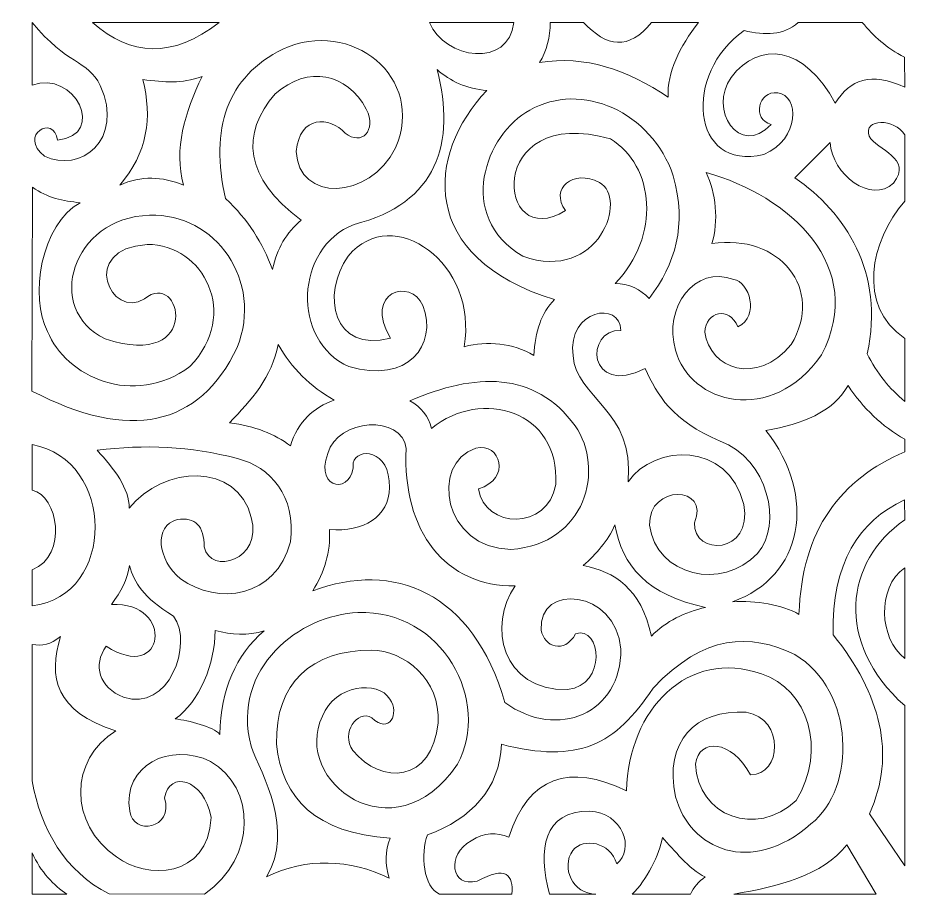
# Model space of a CAD drawing. Header units: centimetres. Extents: x -59 to 58, y -28 to 28.
# Drawn here: x -58.5 to -0.7, y -28.2 to 28.5 of the extents above; entities that cross this region are included whole.
import ezdxf

# ---------------------------------------------------------------- set-up
doc = ezdxf.new("R2010")
doc.units = ezdxf.units.CM
doc.header["$MEASUREMENT"] = 0
doc.layers.add('layer 1', color=7, linetype='Continuous')

msp = doc.modelspace()

# ---------------------------------------------------------------- linework, layer by layer
at = {"layer": 'layer 1', "color": 114, "lineweight": 9}
for points, knots in [([(-40.21953, 15.39362), (-41.19602, 14.58193), (-41.76919, 13.57209), (-42.07583, 12.20442), (-42.07583, 12.20442), (-42.7011, 13.90301), (-43.66022, 15.45339), (-45.10706, 16.78737), (-45.10706, 16.78737), (-46.13769, 21.31827), (-45.01574, 24.66269), (-41.41026, 26.45637), (-41.41026, 26.45637), (-36.97581, 28.47196), (-32.16965, 24.62771), (-34.11873, 20.06933), (-34.11873, 20.06933), (-35.82566, 16.64829), (-40.43046, 16.57202), (-40.53572, 19.84123), (-40.53572, 19.84123), (-40.33563, 22.20107), (-38.36811, 22.10819), (-37.37464, 21.01975), (-37.37464, 21.01975), (-36.32605, 20.17051), (-35.31463, 21.18374), (-36.01542, 22.57832), (-36.01542, 22.57832), (-37.2682, 24.90693), (-39.76792, 25.42852), (-41.89495, 23.56663), (-41.89495, 23.56663), (-44.13915, 20.97927), (-43.90744, 18.11784), (-40.21953, 15.39362)], [0, 0, 0, 0, 0.1, 0.1, 0.1, 0.1, 0.2, 0.2, 0.2, 0.2, 0.3, 0.3, 0.3, 0.3, 0.4, 0.4, 0.4, 0.4, 0.5, 0.5, 0.5, 0.5, 0.6, 0.6, 0.6, 0.6, 0.7, 0.7, 0.7, 0.7, 0.8, 0.8, 0.8, 0.8, 1, 1, 1, 1]), ([(-57.59861, 28.17836), (-57.59861, 28.17836), (-57.59861, 24.11372), (-57.59861, 24.11372), (-57.59861, 24.11372), (-54.89909, 25.1486), (-52.72201, 20.90523), (-55.96709, 20.57138), (-55.96709, 20.57138), (-56.19266, 22.26833), (-58.52554, 20.88277), (-56.81705, 19.53569), (-56.81705, 19.53569), (-54.53119, 18.4242), (-51.61966, 20.56881), (-53.20367, 24.10226), (-53.20367, 24.10226), (-54.0424, 25.77979), (-55.34934, 25.41086), (-57.59861, 28.17836)], [0, 0, 0, 0, 0.16666667, 0.16666667, 0.16666667, 0.16666667, 0.33333333, 0.33333333, 0.33333333, 0.33333333, 0.5, 0.5, 0.5, 0.5, 0.66666667, 0.66666667, 0.66666667, 0.66666667, 1, 1, 1, 1]), ([(-53.69587, 28.17836), (-51.25166, 25.97268), (-48.53926, 25.8398), (-45.51418, 28.17824), (-45.51418, 28.17824), (-45.51418, 28.17824), (-53.69587, 28.17836), (-53.69587, 28.17836)], [0, 0, 0, 0, 0.33333333, 0.33333333, 0.33333333, 0.33333333, 1, 1, 1, 1]), ([(-31.9193, 28.17836), (-30.96906, 25.77242), (-26.77968, 25.21188), (-26.48729, 28.17883), (-26.48729, 28.17883), (-26.48729, 28.17883), (-31.9193, 28.17836), (-31.9193, 28.17836)], [0, 0, 0, 0, 0.33333333, 0.33333333, 0.33333333, 0.33333333, 1, 1, 1, 1]), ([(-24.13567, 28.17847), (-24.11869, 27.21414), (-24.34874, 26.34829), (-24.82601, 25.58105), (-24.82601, 25.58105), (-21.88015, 26.07504), (-19.14121, 25.12123), (-16.51808, 23.35479), (-16.51808, 23.35479), (-16.57447, 24.91523), (-15.77457, 26.6185), (-14.53798, 28.17859), (-14.53798, 28.17859), (-14.53798, 28.17859), (-17.58286, 28.17871), (-17.58286, 28.17871), (-17.58286, 28.17871), (-19.04306, 26.3401), (-20.50951, 26.59171), (-21.96942, 28.17836), (-21.96942, 28.17836), (-21.96942, 28.17836), (-24.13567, 28.17847), (-24.13567, 28.17847)], [0, 0, 0, 0, 0.14285714, 0.14285714, 0.14285714, 0.14285714, 0.28571429, 0.28571429, 0.28571429, 0.28571429, 0.42857143, 0.42857143, 0.42857143, 0.42857143, 0.57142857, 0.57142857, 0.57142857, 0.57142857, 0.71428571, 0.71428571, 0.71428571, 0.71428571, 1, 1, 1, 1]), ([(-9.85903, 21.58976), (-11.09738, 21.8829), (-10.72528, 23.78701), (-9.42401, 23.62571), (-9.42401, 23.62571), (-8.04488, 23.47949), (-7.96429, 20.62765), (-10.3206, 19.64003), (-10.3206, 19.64003), (-15.08334, 18.51251), (-15.53642, 24.91828), (-11.60509, 27.65068), (-11.60509, 27.65068), (-10.24977, 27.33661), (-9.03318, 27.33216), (-8.11347, 28.17894), (-8.11347, 28.17894), (-8.11347, 28.17894), (-3.96389, 28.17953), (-3.96389, 28.17953), (-3.96389, 28.17953), (-3.21979, 27.28175), (-2.43218, 26.54399), (-1.227, 25.92274), (-1.227, 25.92274), (-1.227, 25.92274), (-1.22515, 23.99605), (-1.22515, 23.99605), (-1.22515, 23.99605), (-3.40047, 25.00624), (-4.77648, 24.48255), (-5.70809, 22.95322), (-5.70809, 22.95322), (-7.71025, 26.68307), (-10.63113, 27.00873), (-12.43309, 24.62397), (-12.43309, 24.62397), (-13.92266, 22.57984), (-11.92177, 19.39111), (-9.85903, 21.58976)], [0, 0, 0, 0, 0.09090909, 0.09090909, 0.09090909, 0.09090909, 0.18181818, 0.18181818, 0.18181818, 0.18181818, 0.27272727, 0.27272727, 0.27272727, 0.27272727, 0.36363636, 0.36363636, 0.36363636, 0.36363636, 0.45454545, 0.45454545, 0.45454545, 0.45454545, 0.54545455, 0.54545455, 0.54545455, 0.54545455, 0.63636364, 0.63636364, 0.63636364, 0.63636364, 0.72727273, 0.72727273, 0.72727273, 0.72727273, 0.81818182, 0.81818182, 0.81818182, 0.81818182, 1, 1, 1, 1]), ([(-31.44106, 25.1293), (-30.20301, 20.41487), (-31.42457, 16.45423), (-36.80166, 15.12376), (-36.80166, 15.12376), (-40.6409, 13.6273), (-40.86607, 7.60077), (-37.13591, 5.92219), (-37.13591, 5.92219), (-33.33892, 4.81467), (-31.37081, 7.29769), (-32.36838, 9.8778), (-32.36838, 9.8778), (-33.11502, 11.68763), (-36.2239, 10.75569), (-34.45463, 7.75857), (-34.45463, 7.75857), (-38.16801, 6.81786), (-38.95269, 10.55929), (-37.17835, 13.07401), (-37.17835, 13.07401), (-34.28887, 16.56196), (-28.7431, 12.57079), (-29.69793, 7.21417), (-29.69793, 7.21417), (-28.15383, 7.59773), (-26.58348, 7.46473), (-25.1824, 6.64684), (-25.1824, 6.64684), (-25.10709, 8.17301), (-24.71206, 9.42031), (-23.84952, 10.25996), (-23.84952, 10.25996), (-32.68321, 12.96242), (-32.14087, 19.65547), (-28.22485, 23.77438), (-28.22485, 23.77438), (-29.53676, 23.89089), (-30.58067, 24.38195), (-31.44106, 25.1293)], [0, 0, 0, 0, 0.09090909, 0.09090909, 0.09090909, 0.09090909, 0.18181818, 0.18181818, 0.18181818, 0.18181818, 0.27272727, 0.27272727, 0.27272727, 0.27272727, 0.36363636, 0.36363636, 0.36363636, 0.36363636, 0.45454545, 0.45454545, 0.45454545, 0.45454545, 0.54545455, 0.54545455, 0.54545455, 0.54545455, 0.63636364, 0.63636364, 0.63636364, 0.63636364, 0.72727273, 0.72727273, 0.72727273, 0.72727273, 0.81818182, 0.81818182, 0.81818182, 0.81818182, 1, 1, 1, 1]), ([(-50.45976, 24.48921), (-49.81995, 22.02772), (-50.16395, 19.72683), (-51.94542, 17.66094), (-51.94542, 17.66094), (-50.56961, 18.2919), (-49.19429, 18.21762), (-47.81858, 17.66094), (-47.81858, 17.66094), (-48.46648, 20.003), (-47.73702, 22.34519), (-46.62179, 24.68713), (-46.62179, 24.68713), (-48.01155, 24.19572), (-48.9817, 24.30966), (-50.45976, 24.48921)], [0, 0, 0, 0, 0.2, 0.2, 0.2, 0.2, 0.4, 0.4, 0.4, 0.4, 0.6, 0.6, 0.6, 0.6, 1, 1, 1, 1]), ([(-23.1421, 16.01452), (-24.1904, 17.4457), (-22.63352, 18.71546), (-20.95283, 17.82798), (-20.95283, 17.82798), (-19.07565, 16.85791), (-20.9658, 11.327), (-25.89684, 13.05717), (-25.89684, 13.05717), (-30.28886, 15.67038), (-28.29754, 20.96991), (-25.45079, 22.50509), (-25.45079, 22.50509), (-22.12883, 24.41318), (-17.57447, 22.41069), (-16.17623, 18.25751), (-16.17623, 18.25751), (-15.2813, 15.05533), (-16.04354, 12.55687), (-17.72862, 10.33505), (-17.72862, 10.33505), (-18.2696, 10.90133), (-19.05555, 11.31238), (-19.94336, 11.29881), (-19.94336, 11.29881), (-16.97116, 14.33465), (-17.38189, 18.93865), (-20.23634, 20.64379), (-20.23634, 20.64379), (-28.38193, 22.98422), (-27.64387, 13.16666), (-23.1421, 16.01452)], [0, 0, 0, 0, 0.11111111, 0.11111111, 0.11111111, 0.11111111, 0.22222222, 0.22222222, 0.22222222, 0.22222222, 0.33333333, 0.33333333, 0.33333333, 0.33333333, 0.44444444, 0.44444444, 0.44444444, 0.44444444, 0.55555556, 0.55555556, 0.55555556, 0.55555556, 0.66666667, 0.66666667, 0.66666667, 0.66666667, 0.77777778, 0.77777778, 0.77777778, 0.77777778, 1, 1, 1, 1]), ([(-6.04585, 20.4261), (-6.04585, 20.4261), (-8.33122, 18.13773), (-8.33122, 18.13773), (-8.33122, 18.13773), (-5.05833, 15.89193), (-2.49832, 12.01586), (-3.64896, 6.75586), (-3.64896, 6.75586), (-3.34877, 6.16257), (-2.99023, 5.57465), (-2.53364, 4.99645), (-2.53364, 4.99645), (-2.18954, 4.56095), (-1.69852, 4.09598), (-1.22583, 3.67277), (-1.22583, 3.67277), (-1.22583, 3.67277), (-1.22534, 7.74652), (-1.22534, 7.74652), (-1.22534, 7.74652), (-4.32984, 9.87218), (-3.43765, 14.05379), (-1.22525, 16.61928), (-1.22525, 16.61928), (-1.22525, 16.61928), (-1.22574, 20.9126), (-1.22574, 20.9126), (-1.22574, 20.9126), (-1.88749, 22.00093), (-3.91082, 21.99871), (-3.5194, 20.81434), (-3.5194, 20.81434), (-3.02281, 19.92767), (-0.68173, 19.41813), (-1.94847, 17.78516), (-1.94847, 17.78516), (-3.39501, 16.43832), (-5.92497, 18.33495), (-6.04585, 20.4261)], [0, 0, 0, 0, 0.09090909, 0.09090909, 0.09090909, 0.09090909, 0.18181818, 0.18181818, 0.18181818, 0.18181818, 0.27272727, 0.27272727, 0.27272727, 0.27272727, 0.36363636, 0.36363636, 0.36363636, 0.36363636, 0.45454545, 0.45454545, 0.45454545, 0.45454545, 0.54545455, 0.54545455, 0.54545455, 0.54545455, 0.63636364, 0.63636364, 0.63636364, 0.63636364, 0.72727273, 0.72727273, 0.72727273, 0.72727273, 0.81818182, 0.81818182, 0.81818182, 0.81818182, 1, 1, 1, 1]), ([(-14.05758, 18.47637), (-13.42861, 17.17514), (-13.23358, 15.32601), (-13.67749, 13.88792), (-13.67749, 13.88792), (-9.31757, 14.52719), (-6.38214, 10.96718), (-8.56186, 7.34776), (-8.56186, 7.34776), (-10.77894, 4.65465), (-13.81407, 5.78509), (-14.14519, 8.14576), (-14.14519, 8.14576), (-14.04666, 9.49073), (-12.59241, 9.87499), (-12.0006, 8.50042), (-12.0006, 8.50042), (-10.55855, 9.19514), (-11.28196, 11.42338), (-12.27075, 11.56118), (-12.27075, 11.56118), (-14.78207, 12.51312), (-16.83789, 9.74024), (-16.03096, 6.99309), (-16.03096, 6.99309), (-15.12539, 3.52713), (-9.80098, 2.0639), (-6.60214, 6.68276), (-6.60214, 6.68276), (-3.61413, 12.39416), (-8.65552, 16.98237), (-14.05758, 18.47637)], [0, 0, 0, 0, 0.11111111, 0.11111111, 0.11111111, 0.11111111, 0.22222222, 0.22222222, 0.22222222, 0.22222222, 0.33333333, 0.33333333, 0.33333333, 0.33333333, 0.44444444, 0.44444444, 0.44444444, 0.44444444, 0.55555556, 0.55555556, 0.55555556, 0.55555556, 0.66666667, 0.66666667, 0.66666667, 0.66666667, 0.77777778, 0.77777778, 0.77777778, 0.77777778, 1, 1, 1, 1]), ([(-57.59256, 17.5373), (-57.59256, 17.5373), (-57.61832, 4.3435), (-57.61832, 4.3435), (-57.61832, 4.3435), (-51.29059, 1.06142), (-46.82814, 2.0088), (-44.35203, 7.17112), (-44.35203, 7.17112), (-42.66724, 11.45356), (-45.73438, 15.86046), (-50.01985, 15.71191), (-50.01985, 15.71191), (-55.03148, 15.58066), (-56.85998, 9.63707), (-52.8946, 7.71541), (-52.8946, 7.71541), (-46.5017, 5.65934), (-47.98629, 12.28666), (-50.33751, 10.30815), (-50.33751, 10.30815), (-52.53538, 8.95089), (-54.60553, 13.517), (-50.1779, 13.82815), (-50.1779, 13.82815), (-46.50423, 13.80393), (-44.17242, 9.34065), (-47.40589, 5.93412), (-47.40589, 5.93412), (-51.05049, 3.23142), (-55.45958, 5.28877), (-56.60388, 8.20085), (-56.60388, 8.20085), (-57.81208, 10.38254), (-57.02076, 15.15792), (-54.50406, 16.52289), (-54.50406, 16.52289), (-55.59461, 16.63507), (-56.62446, 16.81743), (-57.59256, 17.5373)], [0, 0, 0, 0, 0.09090909, 0.09090909, 0.09090909, 0.09090909, 0.18181818, 0.18181818, 0.18181818, 0.18181818, 0.27272727, 0.27272727, 0.27272727, 0.27272727, 0.36363636, 0.36363636, 0.36363636, 0.36363636, 0.45454545, 0.45454545, 0.45454545, 0.45454545, 0.54545455, 0.54545455, 0.54545455, 0.54545455, 0.63636364, 0.63636364, 0.63636364, 0.63636364, 0.72727273, 0.72727273, 0.72727273, 0.72727273, 0.81818182, 0.81818182, 0.81818182, 0.81818182, 1, 1, 1, 1]), ([(-19.57116, 8.26589), (-19.56502, 10.1948), (-23.02747, 9.63999), (-22.65391, 6.62754), (-22.65391, 6.62754), (-22.46034, 3.888), (-18.64189, 3.12486), (-19.1016, -1.51576), (-19.1016, -1.51576), (-17.38745, 0.92246), (-12.64509, 1.10938), (-11.61719, -2.98905), (-11.61719, -2.98905), (-11.0367, -6.23452), (-14.88559, -6.34552), (-14.8132, -4.16512), (-14.8132, -4.16512), (-13.76441, -1.77638), (-17.79106, -1.63905), (-17.70716, -4.32104), (-17.70716, -4.32104), (-17.30755, -7.59739), (-13.00539, -8.60617), (-10.74177, -6.15322), (-10.74177, -6.15322), (-9.09376, -4.30209), (-10.04625, -0.0379), (-13.15875, 1.10938), (-13.15875, 1.10938), (-16.24793, 2.42874), (-17.24969, 4.11013), (-17.98452, 5.79714), (-17.98452, 5.79714), (-21.74971, 3.93069), (-21.90522, 8.35491), (-19.57116, 8.26589)], [0, 0, 0, 0, 0.1, 0.1, 0.1, 0.1, 0.2, 0.2, 0.2, 0.2, 0.3, 0.3, 0.3, 0.3, 0.4, 0.4, 0.4, 0.4, 0.5, 0.5, 0.5, 0.5, 0.6, 0.6, 0.6, 0.6, 0.7, 0.7, 0.7, 0.7, 0.8, 0.8, 0.8, 0.8, 1, 1, 1, 1]), ([(-41.70256, 7.36273), (-42.12236, 5.26725), (-43.42481, 3.74155), (-44.8534, 2.29691), (-44.8534, 2.29691), (-43.21349, 2.07957), (-41.92978, 1.58348), (-40.91485, 0.79437), (-40.91485, 0.79437), (-40.42363, 2.37259), (-39.42762, 3.29049), (-38.08625, 3.75652), (-38.08625, 3.75652), (-39.63933, 4.63441), (-40.84499, 5.83633), (-41.70256, 7.36273)], [0, 0, 0, 0, 0.2, 0.2, 0.2, 0.2, 0.4, 0.4, 0.4, 0.4, 0.6, 0.6, 0.6, 0.6, 1, 1, 1, 1]), ([(-33.19492, 3.72248), (-32.46057, 3.30476), (-31.99423, 2.70843), (-31.79599, 1.93324), (-31.79599, 1.93324), (-28.58163, 4.54844), (-23.46796, 3.0914), (-23.77489, -1.70116), (-23.77489, -1.70116), (-24.27645, -4.70718), (-28.38456, -4.56388), (-28.76476, -1.98073), (-28.76476, -1.98073), (-26.60475, -1.32486), (-27.3389, 1.02423), (-28.94085, 0.66196), (-28.94085, 0.66196), (-31.92672, -0.34063), (-31.0394, -5.83844), (-26.66621, -5.8947), (-26.66621, -5.8947), (-21.79781, -5.54518), (-20.60024, -0.69261), (-22.51576, 2.10098), (-22.51576, 2.10098), (-25.15733, 5.69175), (-28.98807, 5.51055), (-33.19492, 3.72248)], [0, 0, 0, 0, 0.125, 0.125, 0.125, 0.125, 0.25, 0.25, 0.25, 0.25, 0.375, 0.375, 0.375, 0.375, 0.5, 0.5, 0.5, 0.5, 0.625, 0.625, 0.625, 0.625, 0.75, 0.75, 0.75, 0.75, 1, 1, 1, 1]), ([(-4.88643, 4.70132), (-5.90663, 2.93863), (-7.8081, 2.23667), (-10.19533, 1.79907), (-10.19533, 1.79907), (-6.82419, -2.46056), (-7.80332, -7.69167), (-12.34782, -9.27188), (-12.34782, -9.27188), (-10.83152, -9.20052), (-9.13845, -9.44289), (-8.0559, -10.10146), (-8.0559, -10.10146), (-7.87298, -4.58541), (-5.33287, -1.33679), (-1.22574, 0.41409), (-1.22574, 0.41409), (-1.22574, 0.41409), (-1.22593, 1.23583), (-1.22593, 1.23583), (-1.22593, 1.23583), (-2.67833, 2.04436), (-3.9194, 3.25657), (-4.88643, 4.70132)], [0, 0, 0, 0, 0.14285714, 0.14285714, 0.14285714, 0.14285714, 0.28571429, 0.28571429, 0.28571429, 0.28571429, 0.42857143, 0.42857143, 0.42857143, 0.42857143, 0.57142857, 0.57142857, 0.57142857, 0.57142857, 0.71428571, 0.71428571, 0.71428571, 0.71428571, 1, 1, 1, 1]), ([(-33.4355, 0.63844), (-33.6919, 2.8316), (-37.87308, 2.59192), (-38.50625, 0.30776), (-38.50625, 0.30776), (-39.4044, -2.12976), (-36.77688, -2.34242), (-36.85757, -0.28987), (-36.85757, -0.28987), (-36.65893, 0.69518), (-34.44624, 0.62406), (-34.51873, -1.89885), (-34.51873, -1.89885), (-34.54673, -3.78694), (-36.18, -4.78532), (-38.39123, -4.61114), (-38.39123, -4.61114), (-38.30967, -6.07251), (-38.71923, -7.37338), (-39.46479, -8.56465), (-39.46479, -8.56465), (-34.27482, -6.62053), (-29.11256, -8.62126), (-27.05509, -15.79836), (-27.05509, -15.79836), (-23.64279, -18.26851), (-19.50863, -16.46932), (-19.56551, -12.33427), (-19.56551, -12.33427), (-19.85838, -8.48908), (-24.9585, -8.01768), (-24.70884, -11.11844), (-24.70884, -11.11844), (-24.54074, -12.1615), (-23.21557, -12.71292), (-22.49303, -11.34455), (-22.49303, -11.34455), (-20.81595, -10.82085), (-20.45478, -14.67798), (-23.01625, -14.95462), (-23.01625, -14.95462), (-27.29226, -15.0282), (-28.18456, -10.77886), (-26.39031, -8.24285), (-26.39031, -8.24285), (-30.86232, -8.33924), (-33.70302, -4.75514), (-33.4355, 0.63844)], [0, 0, 0, 0, 0.07692308, 0.07692308, 0.07692308, 0.07692308, 0.15384615, 0.15384615, 0.15384615, 0.15384615, 0.23076923, 0.23076923, 0.23076923, 0.23076923, 0.30769231, 0.30769231, 0.30769231, 0.30769231, 0.38461538, 0.38461538, 0.38461538, 0.38461538, 0.46153846, 0.46153846, 0.46153846, 0.46153846, 0.53846154, 0.53846154, 0.53846154, 0.53846154, 0.61538462, 0.61538462, 0.61538462, 0.61538462, 0.69230769, 0.69230769, 0.69230769, 0.69230769, 0.76923077, 0.76923077, 0.76923077, 0.76923077, 0.84615385, 0.84615385, 0.84615385, 0.84615385, 1, 1, 1, 1]), ([(-57.60212, 0.88023), (-57.60212, 0.88023), (-57.59861, -2.05841), (-57.59861, -2.05841), (-57.59861, -2.05841), (-55.9269, -2.42185), (-55.27138, -6.24352), (-57.59608, -7.22213), (-57.59608, -7.22213), (-57.59608, -7.22213), (-57.60456, -9.55086), (-57.60456, -9.55086), (-57.60456, -9.55086), (-52.1305, -8.87405), (-52.22747, -0.08645), (-57.60212, 0.88023)], [0, 0, 0, 0, 0.2, 0.2, 0.2, 0.2, 0.4, 0.4, 0.4, 0.4, 0.6, 0.6, 0.6, 0.6, 1, 1, 1, 1]), ([(-53.40787, 0.52135), (-52.29508, -0.7029), (-51.32269, -1.9364), (-51.33342, -3.23587), (-51.33342, -3.23587), (-49.15536, -0.4438), (-44.30579, -0.24729), (-43.44949, -3.83326), (-43.44949, -3.83326), (-42.65778, -6.59819), (-46.10033, -7.57902), (-46.49818, -5.73667), (-46.49818, -5.73667), (-46.46726, -4.3614), (-47.0656, -3.80133), (-48.23965, -3.96205), (-48.23965, -3.96205), (-49.75146, -4.35637), (-49.52093, -6.56169), (-48.00921, -7.80455), (-48.00921, -7.80455), (-45.60725, -9.52536), (-41.87231, -9.0405), (-40.91075, -5.40002), (-40.91075, -5.40002), (-40.54782, -2.4319), (-42.20246, -0.55458), (-44.33496, -0.01965), (-44.33496, -0.01965), (-47.43146, 0.79776), (-50.30639, 0.89555), (-53.40787, 0.52135)], [0, 0, 0, 0, 0.11111111, 0.11111111, 0.11111111, 0.11111111, 0.22222222, 0.22222222, 0.22222222, 0.22222222, 0.33333333, 0.33333333, 0.33333333, 0.33333333, 0.44444444, 0.44444444, 0.44444444, 0.44444444, 0.55555556, 0.55555556, 0.55555556, 0.55555556, 0.66666667, 0.66666667, 0.66666667, 0.66666667, 0.77777778, 0.77777778, 0.77777778, 0.77777778, 1, 1, 1, 1]), ([(-1.22652, -2.68983), (-4.1957, -4.05598), (-5.94, -6.75868), (-5.84331, -11.41146), (-5.84331, -11.41146), (-2.77296, -15.26881), (-1.76476, -19.12593), (-3.49374, -22.98364), (-3.49374, -22.98364), (-3.49374, -22.98364), (-1.22534, -26.35964), (-1.22534, -26.35964), (-1.22534, -26.35964), (-1.22534, -26.35964), (-1.22544, -15.99452), (-1.22544, -15.99452), (-1.22544, -15.99452), (-5.78448, -11.93258), (-5.07921, -6.63609), (-1.22593, -3.98661), (-1.22593, -3.98661), (-1.22593, -3.98661), (-1.22652, -2.68983), (-1.22652, -2.68983)], [0, 0, 0, 0, 0.14285714, 0.14285714, 0.14285714, 0.14285714, 0.28571429, 0.28571429, 0.28571429, 0.28571429, 0.42857143, 0.42857143, 0.42857143, 0.42857143, 0.57142857, 0.57142857, 0.57142857, 0.57142857, 0.71428571, 0.71428571, 0.71428571, 0.71428571, 1, 1, 1, 1]), ([(-19.94599, -4.30221), (-20.41009, -5.36387), (-21.15156, -6.18889), (-21.99322, -6.92806), (-21.99322, -6.92806), (-19.99195, -7.35817), (-18.27135, -8.36205), (-17.5893, -11.49475), (-17.5893, -11.49475), (-16.62706, -10.52655), (-15.43661, -9.94928), (-14.08997, -9.63953), (-14.08997, -9.63953), (-17.8214, -8.86691), (-19.51575, -6.94198), (-19.94599, -4.30221)], [0, 0, 0, 0, 0.2, 0.2, 0.2, 0.2, 0.4, 0.4, 0.4, 0.4, 0.6, 0.6, 0.6, 0.6, 1, 1, 1, 1]), ([(-51.32318, -6.93203), (-51.44093, -7.80162), (-51.85713, -8.63565), (-52.47772, -9.44512), (-52.47772, -9.44512), (-48.36043, -9.27328), (-48.99995, -14.63446), (-52.81606, -12.14969), (-52.81606, -12.14969), (-53.71372, -13.37745), (-53.26826, -14.82209), (-51.70142, -15.4527), (-51.70142, -15.4527), (-48.81156, -16.44499), (-47.15204, -12.01423), (-48.46668, -10.20978), (-48.46668, -10.20978), (-50.4903, -8.94634), (-50.96825, -8.10389), (-51.32318, -6.93203)], [0, 0, 0, 0, 0.16666667, 0.16666667, 0.16666667, 0.16666667, 0.33333333, 0.33333333, 0.33333333, 0.33333333, 0.5, 0.5, 0.5, 0.5, 0.66666667, 0.66666667, 0.66666667, 0.66666667, 1, 1, 1, 1]), ([(-1.22554, -7.07416), (-3.0553, -8.40322), (-2.86496, -11.65254), (-1.22505, -12.93798), (-1.22505, -12.93798), (-1.22505, -12.93798), (-1.22554, -7.07416), (-1.22554, -7.07416)], [0, 0, 0, 0, 0.33333333, 0.33333333, 0.33333333, 0.33333333, 1, 1, 1, 1]), ([(-42.46636, -27.06383), (-40.62831, -24.0074), (-42.7569, -20.48296), (-43.46247, -18.62166), (-43.46247, -18.62166), (-44.76676, -13.52332), (-40.26606, -10.10672), (-36.55171, -9.98086), (-36.55171, -9.98086), (-31.08808, -9.77019), (-27.91529, -15.70887), (-30.12252, -19.78579), (-30.12252, -19.78579), (-34.22858, -25.83279), (-40.85085, -20.88266), (-38.85074, -16.6759), (-38.85074, -16.6759), (-38.02645, -14.61937), (-35.27229, -14.33161), (-34.48663, -15.56523), (-34.48663, -15.56523), (-33.8517, -16.50301), (-34.51668, -17.88144), (-35.66, -16.77463), (-35.66, -16.77463), (-36.60547, -16.22695), (-37.68128, -17.76119), (-36.87454, -18.89725), (-36.87454, -18.89725), (-35.07092, -21.14024), (-31.72935, -20.98641), (-31.37823, -17.09549), (-31.37823, -17.09549), (-31.19725, -14.30997), (-33.55014, -12.42598), (-35.70117, -12.40598), (-35.70117, -12.40598), (-39.52401, -12.41089), (-41.90724, -14.50918), (-41.81505, -18.47766), (-41.81505, -18.47766), (-41.46275, -22.03065), (-39.24645, -24.22965), (-34.47668, -24.56209), (-34.47668, -24.56209), (-34.79297, -25.38115), (-34.81229, -26.24512), (-34.53473, -27.15495), (-34.53473, -27.15495), (-37.06205, -25.91584), (-39.88704, -25.79594), (-42.46636, -27.06383)], [0, 0, 0, 0, 0.07142857, 0.07142857, 0.07142857, 0.07142857, 0.14285714, 0.14285714, 0.14285714, 0.14285714, 0.21428571, 0.21428571, 0.21428571, 0.21428571, 0.28571429, 0.28571429, 0.28571429, 0.28571429, 0.35714286, 0.35714286, 0.35714286, 0.35714286, 0.42857143, 0.42857143, 0.42857143, 0.42857143, 0.5, 0.5, 0.5, 0.5, 0.57142857, 0.57142857, 0.57142857, 0.57142857, 0.64285714, 0.64285714, 0.64285714, 0.64285714, 0.71428571, 0.71428571, 0.71428571, 0.71428571, 0.78571429, 0.78571429, 0.78571429, 0.78571429, 0.85714286, 0.85714286, 0.85714286, 0.85714286, 1, 1, 1, 1]), ([(-55.77383, -11.52645), (-56.41158, -12.04558), (-56.96232, -12.14781), (-57.59998, -12.0416), (-57.59998, -12.0416), (-57.59998, -12.0416), (-57.60466, -20.85248), (-57.60466, -20.85248), (-57.60466, -20.85248), (-57.067, -23.95125), (-55.48143, -26.73115), (-52.62308, -28.17251), (-52.62308, -28.17251), (-52.62308, -28.17251), (-46.4656, -28.17825), (-46.4656, -28.17825), (-46.4656, -28.17825), (-43.04217, -25.78647), (-43.16812, -21.29394), (-46.07077, -19.59722), (-46.07077, -19.59722), (-48.68278, -18.3422), (-51.78171, -19.8334), (-51.2983, -22.81695), (-51.2983, -22.81695), (-51.07761, -24.41822), (-48.46746, -23.98892), (-49.04258, -21.95836), (-49.04258, -21.95836), (-48.76229, -20.16876), (-46.51877, -20.69257), (-46.03555, -23.22285), (-46.03555, -23.22285), (-46.2455, -27.19566), (-50.24737, -27.23871), (-52.15762, -25.7791), (-52.15762, -25.7791), (-55.25929, -23.63332), (-55.19636, -19.46691), (-52.19342, -17.62246), (-52.19342, -17.62246), (-56.11363, -16.39423), (-56.57012, -14.14492), (-55.77383, -11.52645)], [0, 0, 0, 0, 0.08333333, 0.08333333, 0.08333333, 0.08333333, 0.16666667, 0.16666667, 0.16666667, 0.16666667, 0.25, 0.25, 0.25, 0.25, 0.33333333, 0.33333333, 0.33333333, 0.33333333, 0.41666667, 0.41666667, 0.41666667, 0.41666667, 0.5, 0.5, 0.5, 0.5, 0.58333333, 0.58333333, 0.58333333, 0.58333333, 0.66666667, 0.66666667, 0.66666667, 0.66666667, 0.75, 0.75, 0.75, 0.75, 0.83333333, 0.83333333, 0.83333333, 0.83333333, 1, 1, 1, 1]), ([(-45.78501, -11.1361), (-45.78989, -13.29826), (-46.78336, -15.72923), (-48.35829, -16.85078), (-48.35829, -16.85078), (-47.50785, -16.95161), (-45.85945, -17.36617), (-45.48686, -17.85009), (-45.48686, -17.85009), (-45.39925, -14.91017), (-44.44462, -12.73924), (-42.61437, -11.16534), (-42.61437, -11.16534), (-43.67134, -11.46562), (-44.72832, -11.41941), (-45.78501, -11.1361)], [0, 0, 0, 0, 0.2, 0.2, 0.2, 0.2, 0.4, 0.4, 0.4, 0.4, 0.6, 0.6, 0.6, 0.6, 1, 1, 1, 1]), ([(-11.18596, -20.47173), (-9.19015, -20.48682), (-8.93474, -16.87207), (-11.46109, -16.41446), (-11.46109, -16.41446), (-14.73037, -16.23573), (-16.80296, -18.27553), (-16.02813, -21.89028), (-16.02813, -21.89028), (-15.13856, -25.26464), (-11.14928, -27.05974), (-7.27922, -23.63858), (-7.27922, -23.63858), (-4.33989, -21.324), (-4.41336, -15.02375), (-8.32469, -12.68695), (-8.32469, -12.68695), (-11.2246, -11.30221), (-14.15446, -11.35075), (-17.48628, -14.86408), (-17.48628, -14.86408), (-19.91868, -18.56832), (-22.30776, -19.75865), (-27.28065, -18.49263), (-27.28065, -18.49263), (-27.39402, -21.36916), (-29.23169, -23.32134), (-32.05989, -24.35095), (-32.05989, -24.35095), (-32.53862, -25.57275), (-32.31082, -27.75176), (-31.27638, -28.17953), (-31.27638, -28.17953), (-31.27638, -28.17953), (-26.61392, -28.17907), (-26.61392, -28.17907), (-26.61392, -28.17907), (-26.48992, -26.91983), (-26.98221, -26.33765), (-28.84885, -27.33311), (-28.84885, -27.33311), (-30.57793, -27.80042), (-30.82545, -25.61229), (-29.23403, -24.72715), (-29.23403, -24.72715), (-28.38573, -24.15502), (-27.58778, -24.18813), (-26.81295, -24.49624), (-26.81295, -24.49624), (-25.52094, -20.54706), (-22.90493, -19.72543), (-19.19204, -21.49444), (-19.19204, -21.49444), (-19.06521, -16.22976), (-15.23242, -12.26689), (-10.47064, -13.94045), (-10.47064, -13.94045), (-7.49483, -14.90526), (-6.22019, -18.82531), (-8.24215, -22.12119), (-8.24215, -22.12119), (-10.81309, -24.58689), (-14.59417, -23.11874), (-14.73505, -19.77912), (-14.73505, -19.77912), (-14.52422, -18.05959), (-12.39651, -18.19552), (-11.18596, -20.47173)], [0, 0, 0, 0, 0.05555556, 0.05555556, 0.05555556, 0.05555556, 0.11111111, 0.11111111, 0.11111111, 0.11111111, 0.16666667, 0.16666667, 0.16666667, 0.16666667, 0.22222222, 0.22222222, 0.22222222, 0.22222222, 0.27777778, 0.27777778, 0.27777778, 0.27777778, 0.33333333, 0.33333333, 0.33333333, 0.33333333, 0.38888889, 0.38888889, 0.38888889, 0.38888889, 0.44444444, 0.44444444, 0.44444444, 0.44444444, 0.5, 0.5, 0.5, 0.5, 0.55555556, 0.55555556, 0.55555556, 0.55555556, 0.61111111, 0.61111111, 0.61111111, 0.61111111, 0.66666667, 0.66666667, 0.66666667, 0.66666667, 0.72222222, 0.72222222, 0.72222222, 0.72222222, 0.77777778, 0.77777778, 0.77777778, 0.77777778, 0.83333333, 0.83333333, 0.83333333, 0.83333333, 0.88888889, 0.88888889, 0.88888889, 0.88888889, 1, 1, 1, 1]), ([(-19.83282, -26.22103), (-18.63936, -25.2843), (-19.43653, -22.89883), (-21.60142, -22.81461), (-21.60142, -22.81461), (-24.53362, -22.79625), (-24.98143, -25.30266), (-24.17157, -28.17895), (-24.17157, -28.17895), (-24.17157, -28.17895), (-21.17761, -28.17907), (-21.17761, -28.17907), (-21.17761, -28.17907), (-22.67459, -28.17907), (-23.45381, -26.47276), (-22.67439, -25.35998), (-22.67439, -25.35998), (-21.95947, -24.51413), (-20.26678, -24.79604), (-19.83282, -26.22103)], [0, 0, 0, 0, 0.16666667, 0.16666667, 0.16666667, 0.16666667, 0.33333333, 0.33333333, 0.33333333, 0.33333333, 0.5, 0.5, 0.5, 0.5, 0.66666667, 0.66666667, 0.66666667, 0.66666667, 1, 1, 1, 1]), ([(-16.88433, -24.51402), (-17.06286, -25.5972), (-17.90901, -27.3186), (-18.8338, -28.17825), (-18.8338, -28.17825), (-18.8338, -28.17825), (-15.06169, -28.17907), (-15.06169, -28.17907), (-15.06169, -28.17907), (-14.86442, -27.73924), (-14.54217, -27.37416), (-14.11641, -27.07143), (-14.11641, -27.07143), (-15.2012, -26.56716), (-16.11115, -25.31646), (-16.88433, -24.51402)], [0, 0, 0, 0, 0.2, 0.2, 0.2, 0.2, 0.4, 0.4, 0.4, 0.4, 0.6, 0.6, 0.6, 0.6, 1, 1, 1, 1]), ([(-12.26207, -28.17883), (-9.37054, -27.69116), (-6.55551, -26.99084), (-4.95765, -24.98379), (-4.95765, -24.98379), (-4.95765, -24.98379), (-3.05833, -28.17907), (-3.05833, -28.17907), (-3.05833, -28.17907), (-3.05833, -28.17907), (-12.26207, -28.17883), (-12.26207, -28.17883)], [0, 0, 0, 0, 0.25, 0.25, 0.25, 0.25, 0.5, 0.5, 0.5, 0.5, 1, 1, 1, 1]), ([(-57.59861, -25.52105), (-57.59861, -25.52105), (-57.599, -28.1793), (-57.599, -28.1793), (-57.599, -28.1793), (-57.599, -28.1793), (-55.35314, -28.17907), (-55.35314, -28.17907), (-55.35314, -28.17907), (-56.203, -27.64473), (-57.075, -26.71969), (-57.59861, -25.52105)], [0, 0, 0, 0, 0.25, 0.25, 0.25, 0.25, 0.5, 0.5, 0.5, 0.5, 1, 1, 1, 1])]:
    msp.add_open_spline(points, degree=3, knots=knots, dxfattribs=at)

doc.saveas('drawing.dxf')
